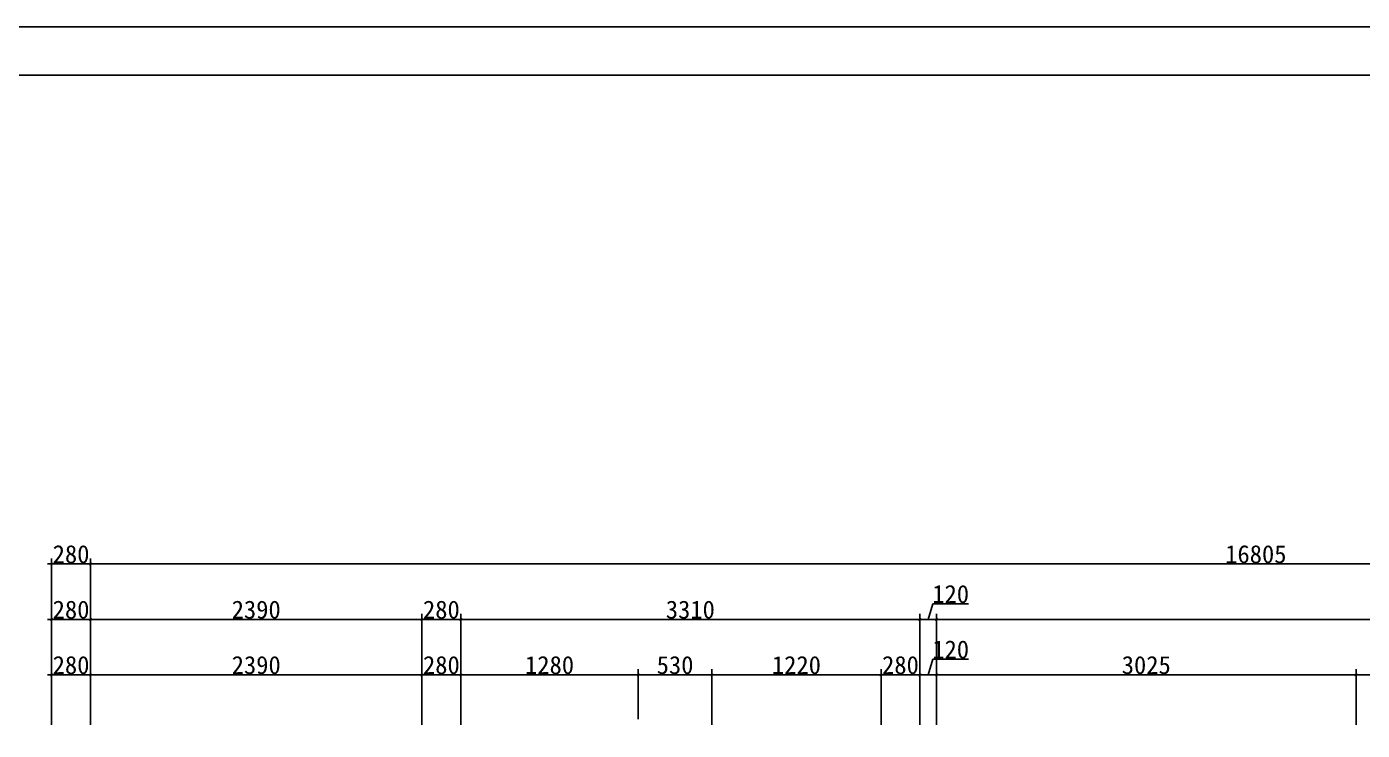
# Model space of a CAD drawing. Extents: x 13886 to 74789, y -750269 to -704302.
# Drawn here: x 50735 to 60364, y -709378 to -704302 of the extents above; entities that cross this region are included whole.
import ezdxf

# ---------------------------------------------------------------- set-up
doc = ezdxf.new("R2010")
doc.units = 0
doc.header["$LTSCALE"] = 10
doc.layers.get('0').update_dxf_attribs({"linetype": 'CONTINUOUS'})
doc.layers.get('DEFPOINTS').update_dxf_attribs({"linetype": 'CONTINUOUS'})
doc.layers.add('__A', color=14, linetype='CONTINUOUS')
doc.styles.get("Standard").update_dxf_attribs({"font": 'NSimSun.ttf'})
doc.dimstyles.get("Standard").update_dxf_attribs({"dimtxt": 0.18, "dimasz": 0.18, "dimexe": 0.18, "dimexo": 0.0625, "dimgap": 0.09, "dimtad": 0, "dimtih": 1, "dimtoh": 1, "dimdec": 4, "dimzin": 0, "dimtxsty": 'STANDARD', "dimcen": 0.09, "dimazin": 3, "dimtfac": 1, "dimtdec": 4, "dimtofl": 0, "dimtmove": 0, "dimatfit": 3, "dimtolj": 1, "dimtzin": 0})

# ---------------------------------------------------------------- blocks, each defined once
blk = doc.blocks.new('HTHJGJ')
at = {"layer": '__A', "ltscale": 150}
for p, q in [((13886.3, -729479.1), (43286.3, -729479.1)), ((15636.3, -729829.1), (42936.3, -729829.1))]:
    blk.add_line(p, q, dxfattribs=at)
blk = doc.blocks.new('_ARCHTICK')
at = {"color": 0, "linetype": 'BYBLOCK', "const_width": 0.15}
blk.add_lwpolyline([(-0.5, -0.5), (0.5, 0.5)], dxfattribs=at)
blk = doc.blocks.new('*D1001')
at = {"color": 250, "ltscale": 60}
for p, q in [((50914.4, -708538.2), (50914.4, -708138.2)), ((51194.4, -708538.2), (51194.4, -708138.2)), ((50884.4, -708178.2), (51224.4, -708178.2))]:
    blk.add_line(p, q, dxfattribs=at)
at = {"layer": 'DEFPOINTS', "color": 0, "ltscale": 60}
for p in [(51194.4, -708178.2), (50914.4, -708578.2), (51194.4, -708578.2)]:
    blk.add_point(p, dxfattribs=at)
at = {"color": 250, "ltscale": 60, "xscale": 20, "yscale": 20, "zscale": 20, "rotation": 180}
blk.add_blockref('_ARCHTICK', (50914.4, -708178.2), dxfattribs=at)
at = {"color": 250, "ltscale": 60, "xscale": 20, "yscale": 20, "zscale": 20}
blk.add_blockref('_ARCHTICK', (51194.4, -708178.2), dxfattribs=at)
at = {"color": 3, "ltscale": 60, "insert": (51054.4, -708108.2), "char_height": 130, "attachment_point": 5}
blk.add_mtext('\\A1;280', dxfattribs=at)
blk = doc.blocks.new('*D1002')
at = {"color": 250, "ltscale": 60}
for p, q in [((51194.4, -708538.2), (51194.4, -708138.2)), ((67999.4, -708538.2), (67999.4, -708138.2)), ((51164.4, -708178.2), (68029.4, -708178.2))]:
    blk.add_line(p, q, dxfattribs=at)
at = {"layer": 'DEFPOINTS', "color": 0, "ltscale": 60}
for p in [(67999.4, -708178.2), (51194.4, -708578.2), (67999.4, -708578.2)]:
    blk.add_point(p, dxfattribs=at)
at = {"color": 250, "ltscale": 60, "xscale": 20, "yscale": 20, "zscale": 20, "rotation": 180}
blk.add_blockref('_ARCHTICK', (51194.4, -708178.2), dxfattribs=at)
at = {"color": 250, "ltscale": 60, "xscale": 20, "yscale": 20, "zscale": 20}
blk.add_blockref('_ARCHTICK', (67999.4, -708178.2), dxfattribs=at)
at = {"color": 3, "ltscale": 60, "insert": (59596.9, -708108.2), "char_height": 130, "attachment_point": 5}
blk.add_mtext('\\A1;16805', dxfattribs=at)
blk = doc.blocks.new('*D1004')
at = {"color": 250, "ltscale": 60}
for p, q in [((50914.4, -708938.2), (50914.4, -708538.2)), ((51194.4, -708938.2), (51194.4, -708538.2)), ((50884.4, -708578.2), (51224.4, -708578.2))]:
    blk.add_line(p, q, dxfattribs=at)
at = {"layer": 'DEFPOINTS', "color": 0, "ltscale": 60}
for p in [(51194.4, -708578.2), (50914.4, -708978.2), (51194.4, -708978.2)]:
    blk.add_point(p, dxfattribs=at)
at = {"color": 250, "ltscale": 60, "xscale": 20, "yscale": 20, "zscale": 20, "rotation": 180}
blk.add_blockref('_ARCHTICK', (50914.4, -708578.2), dxfattribs=at)
at = {"color": 250, "ltscale": 60, "xscale": 20, "yscale": 20, "zscale": 20}
blk.add_blockref('_ARCHTICK', (51194.4, -708578.2), dxfattribs=at)
at = {"color": 3, "ltscale": 60, "insert": (51054.4, -708508.2), "char_height": 130, "attachment_point": 5}
blk.add_mtext('\\A1;280', dxfattribs=at)
blk = doc.blocks.new('*D1005')
at = {"color": 250, "ltscale": 60}
for p, q in [((51194.4, -708938.2), (51194.4, -708538.2)), ((53584.4, -708938.2), (53584.4, -708538.2)), ((51164.4, -708578.2), (53614.4, -708578.2))]:
    blk.add_line(p, q, dxfattribs=at)
at = {"layer": 'DEFPOINTS', "color": 0, "ltscale": 60}
for p in [(53584.4, -708578.2), (51194.4, -708978.2), (53584.4, -708978.2)]:
    blk.add_point(p, dxfattribs=at)
at = {"color": 250, "ltscale": 60, "xscale": 20, "yscale": 20, "zscale": 20, "rotation": 180}
blk.add_blockref('_ARCHTICK', (51194.4, -708578.2), dxfattribs=at)
at = {"color": 250, "ltscale": 60, "xscale": 20, "yscale": 20, "zscale": 20}
blk.add_blockref('_ARCHTICK', (53584.4, -708578.2), dxfattribs=at)
at = {"color": 3, "ltscale": 60, "insert": (52389.4, -708508.2), "char_height": 130, "attachment_point": 5}
blk.add_mtext('\\A1;2390', dxfattribs=at)
blk = doc.blocks.new('*D1006')
at = {"color": 250, "ltscale": 60}
for p, q in [((53584.4, -708938.2), (53584.4, -708538.2)), ((53864.4, -708938.2), (53864.4, -708538.2)), ((53554.4, -708578.2), (53894.4, -708578.2))]:
    blk.add_line(p, q, dxfattribs=at)
at = {"layer": 'DEFPOINTS', "color": 0, "ltscale": 60}
for p in [(53864.4, -708578.2), (53584.4, -708978.2), (53864.4, -708978.2)]:
    blk.add_point(p, dxfattribs=at)
at = {"color": 250, "ltscale": 60, "xscale": 20, "yscale": 20, "zscale": 20, "rotation": 180}
blk.add_blockref('_ARCHTICK', (53584.4, -708578.2), dxfattribs=at)
at = {"color": 250, "ltscale": 60, "xscale": 20, "yscale": 20, "zscale": 20}
blk.add_blockref('_ARCHTICK', (53864.4, -708578.2), dxfattribs=at)
at = {"color": 3, "ltscale": 60, "insert": (53724.4, -708508.2), "char_height": 130, "attachment_point": 5}
blk.add_mtext('\\A1;280', dxfattribs=at)
blk = doc.blocks.new('*D1007')
at = {"color": 250, "ltscale": 60}
for p, q in [((53864.4, -708938.2), (53864.4, -708538.2)), ((57174.4, -708938.2), (57174.4, -708538.2)), ((53834.4, -708578.2), (57204.4, -708578.2))]:
    blk.add_line(p, q, dxfattribs=at)
at = {"layer": 'DEFPOINTS', "color": 0, "ltscale": 60}
for p in [(57174.4, -708578.2), (53864.4, -708978.2), (57174.4, -708978.2)]:
    blk.add_point(p, dxfattribs=at)
at = {"color": 250, "ltscale": 60, "xscale": 20, "yscale": 20, "zscale": 20, "rotation": 180}
blk.add_blockref('_ARCHTICK', (53864.4, -708578.2), dxfattribs=at)
at = {"color": 250, "ltscale": 60, "xscale": 20, "yscale": 20, "zscale": 20}
blk.add_blockref('_ARCHTICK', (57174.4, -708578.2), dxfattribs=at)
at = {"color": 3, "ltscale": 60, "insert": (55519.4, -708508.2), "char_height": 130, "attachment_point": 5}
blk.add_mtext('\\A1;3310', dxfattribs=at)
blk = doc.blocks.new('*D1008')
at = {"color": 250, "ltscale": 60}
for p, q in [((57174.4, -708938.2), (57174.4, -708538.2)), ((57234.4, -708578.2), (57268.1, -708465.7)), ((57268.1, -708465.7), (57525.1, -708465.7)), ((57294.4, -708938.2), (57294.4, -708538.2)), ((57144.4, -708578.2), (57324.4, -708578.2))]:
    blk.add_line(p, q, dxfattribs=at)
at = {"layer": 'DEFPOINTS', "color": 0, "ltscale": 60}
for p in [(57294.4, -708578.2), (57174.4, -708978.2), (57294.4, -708978.2)]:
    blk.add_point(p, dxfattribs=at)
at = {"color": 250, "ltscale": 60, "xscale": 20, "yscale": 20, "zscale": 20, "rotation": 180}
blk.add_blockref('_ARCHTICK', (57174.4, -708578.2), dxfattribs=at)
at = {"color": 250, "ltscale": 60, "xscale": 20, "yscale": 20, "zscale": 20}
blk.add_blockref('_ARCHTICK', (57294.4, -708578.2), dxfattribs=at)
at = {"color": 3, "ltscale": 60, "insert": (57396.6, -708395.7), "char_height": 130, "attachment_point": 5}
blk.add_mtext('\\A1;120', dxfattribs=at)
blk = doc.blocks.new('*D1009')
at = {"color": 250, "ltscale": 60}
for p, q in [((57294.4, -708938.2), (57294.4, -708538.2)), ((66609.4, -708938.2), (66609.4, -708538.2)), ((57264.4, -708578.2), (66639.4, -708578.2))]:
    blk.add_line(p, q, dxfattribs=at)
at = {"layer": 'DEFPOINTS', "color": 0, "ltscale": 60}
for p in [(66609.4, -708578.2), (57294.4, -708978.2), (66609.4, -708978.2)]:
    blk.add_point(p, dxfattribs=at)
at = {"color": 250, "ltscale": 60, "xscale": 20, "yscale": 20, "zscale": 20, "rotation": 180}
blk.add_blockref('_ARCHTICK', (57294.4, -708578.2), dxfattribs=at)
at = {"color": 250, "ltscale": 60, "xscale": 20, "yscale": 20, "zscale": 20}
blk.add_blockref('_ARCHTICK', (66609.4, -708578.2), dxfattribs=at)
at = {"color": 3, "ltscale": 60, "insert": (61951.9, -708508.2), "char_height": 130, "attachment_point": 5}
blk.add_mtext('\\A1;9315', dxfattribs=at)
blk = doc.blocks.new('*D1013')
at = {"color": 250, "ltscale": 60}
for p, q in [((50914.4, -709338.2), (50914.4, -708938.2)), ((51194.4, -709338.2), (51194.4, -708938.2)), ((50884.4, -708978.2), (51224.4, -708978.2))]:
    blk.add_line(p, q, dxfattribs=at)
at = {"layer": 'DEFPOINTS', "color": 0, "ltscale": 60}
for p in [(51194.4, -708978.2), (50914.4, -709378.2), (51194.4, -709378.2)]:
    blk.add_point(p, dxfattribs=at)
at = {"color": 250, "ltscale": 60, "xscale": 20, "yscale": 20, "zscale": 20, "rotation": 180}
blk.add_blockref('_ARCHTICK', (50914.4, -708978.2), dxfattribs=at)
at = {"color": 250, "ltscale": 60, "xscale": 20, "yscale": 20, "zscale": 20}
blk.add_blockref('_ARCHTICK', (51194.4, -708978.2), dxfattribs=at)
at = {"color": 3, "ltscale": 60, "insert": (51054.4, -708908.2), "char_height": 130, "attachment_point": 5}
blk.add_mtext('\\A1;280', dxfattribs=at)
blk = doc.blocks.new('*D1014')
at = {"color": 250, "ltscale": 60}
for p, q in [((51194.4, -709338.2), (51194.4, -708938.2)), ((53584.4, -709338.2), (53584.4, -708938.2)), ((51164.4, -708978.2), (53614.4, -708978.2))]:
    blk.add_line(p, q, dxfattribs=at)
at = {"layer": 'DEFPOINTS', "color": 0, "ltscale": 60}
for p in [(53584.4, -708978.2), (51194.4, -709378.2), (53584.4, -709378.2)]:
    blk.add_point(p, dxfattribs=at)
at = {"color": 250, "ltscale": 60, "xscale": 20, "yscale": 20, "zscale": 20, "rotation": 180}
blk.add_blockref('_ARCHTICK', (51194.4, -708978.2), dxfattribs=at)
at = {"color": 250, "ltscale": 60, "xscale": 20, "yscale": 20, "zscale": 20}
blk.add_blockref('_ARCHTICK', (53584.4, -708978.2), dxfattribs=at)
at = {"color": 3, "ltscale": 60, "insert": (52389.4, -708908.2), "char_height": 130, "attachment_point": 5}
blk.add_mtext('\\A1;2390', dxfattribs=at)
blk = doc.blocks.new('*D1015')
at = {"color": 250, "ltscale": 60}
for p, q in [((53584.4, -709338.2), (53584.4, -708938.2)), ((53864.4, -709338.2), (53864.4, -708938.2)), ((53554.4, -708978.2), (53894.4, -708978.2))]:
    blk.add_line(p, q, dxfattribs=at)
at = {"layer": 'DEFPOINTS', "color": 0, "ltscale": 60}
for p in [(53864.4, -708978.2), (53584.4, -709378.2), (53864.4, -709378.2)]:
    blk.add_point(p, dxfattribs=at)
at = {"color": 250, "ltscale": 60, "xscale": 20, "yscale": 20, "zscale": 20, "rotation": 180}
blk.add_blockref('_ARCHTICK', (53584.4, -708978.2), dxfattribs=at)
at = {"color": 250, "ltscale": 60, "xscale": 20, "yscale": 20, "zscale": 20}
blk.add_blockref('_ARCHTICK', (53864.4, -708978.2), dxfattribs=at)
at = {"color": 3, "ltscale": 60, "insert": (53724.4, -708908.2), "char_height": 130, "attachment_point": 5}
blk.add_mtext('\\A1;280', dxfattribs=at)
blk = doc.blocks.new('*D1016')
at = {"color": 250, "ltscale": 60}
for p, q in [((53864.4, -709338.2), (53864.4, -708938.2)), ((55144.4, -709298.2), (55144.4, -708938.2)), ((53834.4, -708978.2), (55174.4, -708978.2))]:
    blk.add_line(p, q, dxfattribs=at)
at = {"layer": 'DEFPOINTS', "color": 0, "ltscale": 60}
for p in [(55144.4, -708978.2), (53864.4, -709378.2), (55144.4, -709338.2)]:
    blk.add_point(p, dxfattribs=at)
at = {"color": 250, "ltscale": 60, "xscale": 20, "yscale": 20, "zscale": 20, "rotation": 180}
blk.add_blockref('_ARCHTICK', (53864.4, -708978.2), dxfattribs=at)
at = {"color": 250, "ltscale": 60, "xscale": 20, "yscale": 20, "zscale": 20}
blk.add_blockref('_ARCHTICK', (55144.4, -708978.2), dxfattribs=at)
at = {"color": 3, "ltscale": 60, "insert": (54504.4, -708908.2), "char_height": 130, "attachment_point": 5}
blk.add_mtext('\\A1;1280', dxfattribs=at)
blk = doc.blocks.new('*D1017')
at = {"color": 250, "ltscale": 60}
for p, q in [((55144.4, -709298.2), (55144.4, -708938.2)), ((55674.4, -709338.2), (55674.4, -708938.2)), ((55114.4, -708978.2), (55704.4, -708978.2))]:
    blk.add_line(p, q, dxfattribs=at)
at = {"layer": 'DEFPOINTS', "color": 0, "ltscale": 60}
for p in [(55674.4, -708978.2), (55144.4, -709338.2), (55674.4, -709378.2)]:
    blk.add_point(p, dxfattribs=at)
at = {"color": 250, "ltscale": 60, "xscale": 20, "yscale": 20, "zscale": 20, "rotation": 180}
blk.add_blockref('_ARCHTICK', (55144.4, -708978.2), dxfattribs=at)
at = {"color": 250, "ltscale": 60, "xscale": 20, "yscale": 20, "zscale": 20}
blk.add_blockref('_ARCHTICK', (55674.4, -708978.2), dxfattribs=at)
at = {"color": 3, "ltscale": 60, "insert": (55409.4, -708908.2), "char_height": 130, "attachment_point": 5}
blk.add_mtext('\\A1;530', dxfattribs=at)
blk = doc.blocks.new('*D1018')
at = {"color": 250, "ltscale": 60}
for p, q in [((55674.4, -709338.2), (55674.4, -708938.2)), ((56894.4, -709338.2), (56894.4, -708938.2)), ((55644.4, -708978.2), (56924.4, -708978.2))]:
    blk.add_line(p, q, dxfattribs=at)
at = {"layer": 'DEFPOINTS', "color": 0, "ltscale": 60}
for p in [(56894.4, -708978.2), (55674.4, -709378.2), (56894.4, -709378.2)]:
    blk.add_point(p, dxfattribs=at)
at = {"color": 250, "ltscale": 60, "xscale": 20, "yscale": 20, "zscale": 20, "rotation": 180}
blk.add_blockref('_ARCHTICK', (55674.4, -708978.2), dxfattribs=at)
at = {"color": 250, "ltscale": 60, "xscale": 20, "yscale": 20, "zscale": 20}
blk.add_blockref('_ARCHTICK', (56894.4, -708978.2), dxfattribs=at)
at = {"color": 3, "ltscale": 60, "insert": (56284.4, -708908.2), "char_height": 130, "attachment_point": 5}
blk.add_mtext('\\A1;1220', dxfattribs=at)
blk = doc.blocks.new('*D1019')
at = {"color": 250, "ltscale": 60}
for p, q in [((56894.4, -709338.2), (56894.4, -708938.2)), ((57174.4, -709338.2), (57174.4, -708938.2)), ((56864.4, -708978.2), (57204.4, -708978.2))]:
    blk.add_line(p, q, dxfattribs=at)
at = {"layer": 'DEFPOINTS', "color": 0, "ltscale": 60}
for p in [(57174.4, -708978.2), (56894.4, -709378.2), (57174.4, -709378.2)]:
    blk.add_point(p, dxfattribs=at)
at = {"color": 250, "ltscale": 60, "xscale": 20, "yscale": 20, "zscale": 20, "rotation": 180}
blk.add_blockref('_ARCHTICK', (56894.4, -708978.2), dxfattribs=at)
at = {"color": 250, "ltscale": 60, "xscale": 20, "yscale": 20, "zscale": 20}
blk.add_blockref('_ARCHTICK', (57174.4, -708978.2), dxfattribs=at)
at = {"color": 3, "ltscale": 60, "insert": (57034.4, -708908.2), "char_height": 130, "attachment_point": 5}
blk.add_mtext('\\A1;280', dxfattribs=at)
blk = doc.blocks.new('*D1020')
at = {"color": 250, "ltscale": 60}
for p, q in [((57174.4, -709338.2), (57174.4, -708938.2)), ((57234.4, -708978.2), (57268.1, -708865.7)), ((57268.1, -708865.7), (57525.1, -708865.7)), ((57294.4, -709338.2), (57294.4, -708938.2)), ((57144.4, -708978.2), (57324.4, -708978.2))]:
    blk.add_line(p, q, dxfattribs=at)
at = {"layer": 'DEFPOINTS', "color": 0, "ltscale": 60}
for p in [(57294.4, -708978.2), (57174.4, -709378.2), (57294.4, -709378.2)]:
    blk.add_point(p, dxfattribs=at)
at = {"color": 250, "ltscale": 60, "xscale": 20, "yscale": 20, "zscale": 20, "rotation": 180}
blk.add_blockref('_ARCHTICK', (57174.4, -708978.2), dxfattribs=at)
at = {"color": 250, "ltscale": 60, "xscale": 20, "yscale": 20, "zscale": 20}
blk.add_blockref('_ARCHTICK', (57294.4, -708978.2), dxfattribs=at)
at = {"color": 3, "ltscale": 60, "insert": (57396.6, -708795.7), "char_height": 130, "attachment_point": 5}
blk.add_mtext('\\A1;120', dxfattribs=at)
blk = doc.blocks.new('*D1021')
at = {"color": 250, "ltscale": 60}
for p, q in [((57294.4, -709338.2), (57294.4, -708938.2)), ((60319.4, -709338.2), (60319.4, -708938.2)), ((57264.4, -708978.2), (60349.4, -708978.2))]:
    blk.add_line(p, q, dxfattribs=at)
at = {"layer": 'DEFPOINTS', "color": 0, "ltscale": 60}
for p in [(60319.4, -708978.2), (57294.4, -709378.2), (60319.4, -709378.2)]:
    blk.add_point(p, dxfattribs=at)
at = {"color": 250, "ltscale": 60, "xscale": 20, "yscale": 20, "zscale": 20, "rotation": 180}
blk.add_blockref('_ARCHTICK', (57294.4, -708978.2), dxfattribs=at)
at = {"color": 250, "ltscale": 60, "xscale": 20, "yscale": 20, "zscale": 20}
blk.add_blockref('_ARCHTICK', (60319.4, -708978.2), dxfattribs=at)
at = {"color": 3, "ltscale": 60, "insert": (58806.9, -708908.2), "char_height": 130, "attachment_point": 5}
blk.add_mtext('\\A1;3025', dxfattribs=at)
blk = doc.blocks.new('*D1022')
at = {"color": 250, "ltscale": 60}
for p, q in [((60319.4, -709338.2), (60319.4, -708938.2)), ((60429.4, -708978.2), (60463.1, -708865.7)), ((60463.1, -708865.7), (60731.7, -708865.7)), ((60539.4, -709338.2), (60539.4, -708938.2)), ((60289.4, -708978.2), (60569.4, -708978.2))]:
    blk.add_line(p, q, dxfattribs=at)
at = {"layer": 'DEFPOINTS', "color": 0, "ltscale": 60}
for p in [(60539.4, -708978.2), (60319.4, -709378.2), (60539.4, -709378.2)]:
    blk.add_point(p, dxfattribs=at)
at = {"color": 250, "ltscale": 60, "xscale": 20, "yscale": 20, "zscale": 20, "rotation": 180}
blk.add_blockref('_ARCHTICK', (60319.4, -708978.2), dxfattribs=at)
at = {"color": 250, "ltscale": 60, "xscale": 20, "yscale": 20, "zscale": 20}
blk.add_blockref('_ARCHTICK', (60539.4, -708978.2), dxfattribs=at)
at = {"color": 3, "ltscale": 60, "insert": (60597.4, -708795.7), "char_height": 130, "attachment_point": 5}
blk.add_mtext('\\A1;220', dxfattribs=at)

msp = doc.modelspace()

# ---------------------------------------------------------------- block references
msp.add_blockref('HTHJGJ', (31502.5, 25177.6))

# ---------------------------------------------------------------- dimensions: what is measured, and where the dimension line sits
at = {"ltscale": 60}
for base, p1, p2, picture, middle in [((51194.4, -708178.2), (50914.4, -708578.2), (51194.4, -708578.2), '*D1001', (51054.4, -708108.2)), ((67999.4, -708178.2), (51194.4, -708578.2), (67999.4, -708578.2), '*D1002', (59596.9, -708108.2)), ((57294.4, -708578.2), (57174.4, -708978.2), (57294.4, -708978.2), '*D1008', (57273.1, -708395.7)), ((51194.4, -708578.2), (50914.4, -708978.2), (51194.4, -708978.2), '*D1004', (51054.4, -708508.2)), ((53584.4, -708578.2), (51194.4, -708978.2), (53584.4, -708978.2), '*D1005', (52389.4, -708508.2)), ((53864.4, -708578.2), (53584.4, -708978.2), (53864.4, -708978.2), '*D1006', (53724.4, -708508.2)), ((57174.4, -708578.2), (53864.4, -708978.2), (57174.4, -708978.2), '*D1007', (55519.4, -708508.2)), ((66609.4, -708578.2), (57294.4, -708978.2), (66609.4, -708978.2), '*D1009', (61951.9, -708508.2)), ((57294.4, -708978.2), (57174.4, -709378.2), (57294.4, -709378.2), '*D1020', (57273.1, -708795.7)), ((60539.4, -708978.2), (60319.4, -709378.2), (60539.4, -709378.2), '*D1022', (60468.1, -708795.7)), ((51194.4, -708978.2), (50914.4, -709378.2), (51194.4, -709378.2), '*D1013', (51054.4, -708908.2)), ((53584.4, -708978.2), (51194.4, -709378.2), (53584.4, -709378.2), '*D1014', (52389.4, -708908.2)), ((53864.4, -708978.2), (53584.4, -709378.2), (53864.4, -709378.2), '*D1015', (53724.4, -708908.2)), ((55144.4, -708978.2), (53864.4, -709378.2), (55144.4, -709338.2), '*D1016', (54504.4, -708908.2)), ((55674.4, -708978.2), (55144.4, -709338.2), (55674.4, -709378.2), '*D1017', (55409.4, -708908.2)), ((56894.4, -708978.2), (55674.4, -709378.2), (56894.4, -709378.2), '*D1018', (56284.4, -708908.2)), ((57174.4, -708978.2), (56894.4, -709378.2), (57174.4, -709378.2), '*D1019', (57034.4, -708908.2)), ((60319.4, -708978.2), (57294.4, -709378.2), (60319.4, -709378.2), '*D1021', (58806.9, -708908.2))]:
    dim = msp.add_linear_dim(base=base, p1=p1, p2=p2, dimstyle='STANDARD', override={"dimtxt": 130, "dimasz": 20, "dimexe": 40, "dimexo": 40, "dimgap": 5, "dimtad": 1, "dimtih": 0, "dimtoh": 0, "dimdec": 0, "dimrnd": 5, "dimblk1": 'ARCHTICK', "dimblk2": 'ARCHTICK', "dimsah": 1, "dimdle": 30, "dimclrd": 250, "dimclre": 250, "dimclrt": 3, "dimtdec": 0, "dimtmove": 1, "dimldrblk": 'ARCHTICK', "dimfxl": 15, "dimarcsym": 1}, dxfattribs=at)
    dim.commit()
    dim.dimension.update_dxf_attribs({"geometry": picture, "text_midpoint": middle})

doc.saveas('drawing.dxf')
